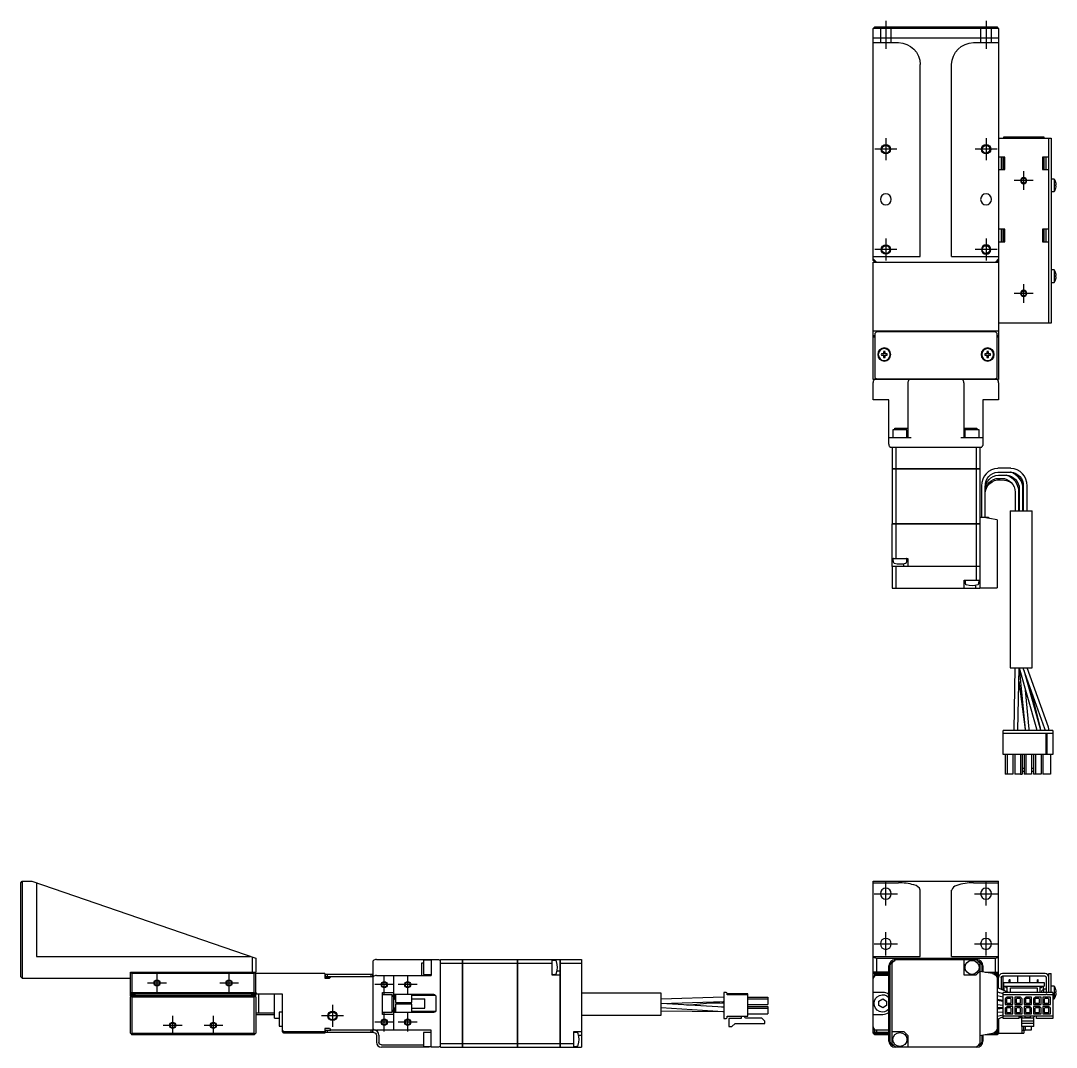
# Model space of a CAD drawing. Extents: x 0 to 695, y -8 to 604.
# Drawn here: x 0 to 330.5, y 276.5 to 604 of the extents above; entities that cross this region are included whole.
import ezdxf

# ---------------------------------------------------------------- set-up
doc = ezdxf.new("R2010")
doc.units = 0
doc.header["$LTSCALE"] = 0.5
doc.linetypes.add('CENTER', pattern=[50.8, 31.75, -6.35, 6.35, -6.35])
doc.linetypes.add('DASHED', pattern=[19.05, 12.7, -6.35])
for name, color, linetype in [('MSM_CENTER', 1, 'CENTER'), ('MSM_CONTINUOUS', 7, 'CONTINUOUS'), ('MSM_DASHED', 4, 'DASHED'), ('MSM_NARROW', 5, 'CONTINUOUS')]:
    doc.layers.add(name, color=color, linetype=linetype)

msp = doc.modelspace()

# ---------------------------------------------------------------- linework, layer by layer
at = {"layer": 'MSM_CENTER'}
for p, q in [((276.07, 603.99), (276.07, 594.99)), ((308.07, 603.99), (308.07, 594.99)), ((276.07, 566.49), (276.07, 559.49)), ((308.07, 566.49), (308.07, 559.49)), ((279.57, 562.99), (272.57, 562.99)), ((311.57, 562.99), (304.57, 562.99)), ((320.07, 549.99), (320.07, 555.99)), ((323.07, 552.99), (317.07, 552.99)), ((276.07, 534.49), (276.07, 527.49)), ((308.07, 534.49), (308.07, 527.49)), ((279.57, 530.99), (272.57, 530.99)), ((311.57, 530.99), (304.57, 530.99)), ((320.07, 513.99), (320.07, 519.99)), ((323.07, 516.99), (317.07, 516.99)), ((276.07, 321.74), (276.07, 329.24)), ((308.07, 321.74), (308.07, 329.24)), ((272.32, 325.49), (279.82, 325.49)), ((304.32, 325.49), (311.82, 325.49)), ((276.07, 305.74), (276.07, 313.24)), ((308.07, 305.74), (308.07, 313.24)), ((272.32, 309.49), (279.82, 309.49)), ((304.32, 309.49), (311.82, 309.49)), ((43.5, 293.99), (43.5, 299.99)), ((66.5, 293.99), (66.5, 299.99)), ((116, 293.49), (116, 299.49)), ((123.5, 293.49), (123.5, 299.49)), ((46.5, 296.99), (40.5, 296.99)), ((69.5, 296.99), (63.5, 296.99)), ((119, 296.49), (113, 296.49)), ((126.5, 296.49), (120.5, 296.49)), ((99.5, 289.99), (99.5, 282.99)), ((48.5, 280.49), (48.5, 286.49)), ((61.5, 280.49), (61.5, 286.49)), ((103, 286.49), (96, 286.49)), ((119, 284.49), (113, 284.49)), ((116, 281.49), (116, 287.49)), ((126.5, 284.49), (120.5, 284.49)), ((123.5, 281.49), (123.5, 287.49)), ((51.5, 283.49), (45.5, 283.49)), ((64.5, 283.49), (58.5, 283.49))]:
    msp.add_line(p, q, dxfattribs=at)
at = {"layer": 'MSM_CONTINUOUS'}
for p, q in [((272.57, 601.99), (272.07, 601.49)), ((272.07, 527.49), (272.07, 601.49)), ((312.07, 601.49), (272.07, 601.49)), ((272.57, 601.99), (311.57, 601.99)), ((312.07, 601.49), (311.57, 601.99)), ((312.07, 601.49), (312.07, 489.49)), ((272.07, 598.49), (312.07, 598.49)), ((272.07, 596.99), (280.07, 596.99)), ((304.07, 596.99), (312.07, 596.99)), ((287.07, 528.78), (287.07, 589.99)), ((297.07, 528.78), (297.07, 589.99)), ((312.07, 566.49), (328.87, 566.49)), ((313.57, 566.79), (313.57, 566.49)), ((326.57, 566.79), (313.57, 566.79)), ((326.57, 566.49), (326.57, 566.79)), ((328.07, 507.49), (328.07, 566.49)), ((328.87, 566.49), (328.87, 507.49)), ((314.07, 560.49), (312.07, 560.49)), ((312.87, 560.49), (312.87, 559.54)), ((312.87, 559.54), (312.87, 557.43)), ((313.37, 560.49), (313.37, 556.49)), ((313.57, 560.49), (313.57, 556.49)), ((314.07, 556.49), (314.07, 560.49)), ((326.07, 560.49), (326.07, 556.49)), ((328.07, 560.49), (326.07, 560.49)), ((326.57, 556.49), (326.57, 560.49)), ((327.27, 556.49), (327.27, 560.49)), ((312.07, 556.49), (314.07, 556.49)), ((312.87, 557.43), (312.87, 556.49)), ((326.07, 556.49), (328.07, 556.49)), ((329.77, 553.49), (328.87, 553.49)), ((329.77, 553.49), (329.77, 549.49)), ((330.34, 552.37), (330.35, 552.37)), ((328.87, 549.49), (329.77, 549.49)), ((330.34, 551.67), (330.46, 551.67)), ((330.34, 551.31), (330.34, 551.67)), ((330.46, 551.31), (330.34, 551.31)), ((330.35, 550.6), (330.34, 550.6)), ((314.07, 537.49), (312.07, 537.49)), ((312.87, 537.49), (312.87, 536.54)), ((312.87, 536.54), (312.87, 534.43)), ((313.37, 537.49), (313.37, 533.49)), ((313.57, 537.49), (313.57, 533.49)), ((314.07, 533.49), (314.07, 537.49)), ((328.07, 537.49), (326.07, 537.49)), ((326.07, 537.49), (326.07, 533.49)), ((326.57, 533.49), (326.57, 537.49)), ((327.27, 533.49), (327.27, 537.49)), ((312.07, 533.49), (314.07, 533.49)), ((312.87, 534.43), (312.87, 533.49)), ((326.07, 533.49), (328.07, 533.49)), ((272.07, 528.78), (287.07, 528.78)), ((297.07, 528.78), (312.07, 528.78)), ((272.07, 527.99), (273.07, 526.99)), ((272.32, 527.24), (272.07, 527.49)), ((272.07, 526.99), (312.07, 526.99)), ((272.07, 489.49), (272.07, 526.99)), ((272.32, 527.24), (272.57, 527.49)), ((272.57, 526.99), (272.32, 527.24)), ((311.07, 526.99), (312.07, 527.99)), ((311.57, 527.49), (311.82, 527.24)), ((311.82, 527.24), (311.57, 526.99)), ((312.07, 527.49), (311.82, 527.24)), ((329.77, 524.49), (328.87, 524.49)), ((329.77, 524.49), (329.77, 520.49)), ((330.34, 523.37), (330.35, 523.37)), ((330.34, 522.67), (330.46, 522.67)), ((330.34, 522.31), (330.34, 522.67)), ((330.46, 522.31), (330.34, 522.31)), ((328.87, 520.49), (329.77, 520.49)), ((330.35, 521.6), (330.34, 521.6)), ((328.87, 507.49), (312.07, 507.49)), ((312.07, 504.99), (272.07, 504.99)), ((272.57, 503.49), (272.07, 503.49)), ((272.57, 502.99), (272.07, 502.99)), ((273.07, 504.69), (272.57, 504.19)), ((272.57, 504.19), (272.57, 490.19)), ((311.07, 504.69), (273.07, 504.69)), ((277.57, 504.69), (277.57, 504.99)), ((278.32, 504.99), (278.32, 504.69)), ((283.82, 504.69), (283.82, 504.99)), ((287.27, 504.99), (287.07, 504.79)), ((297.07, 504.79), (287.07, 504.79)), ((287.07, 504.79), (287.07, 504.69)), ((297.07, 504.79), (296.87, 504.99)), ((297.07, 504.69), (297.07, 504.79)), ((300.32, 504.99), (300.32, 504.69)), ((305.82, 504.69), (305.82, 504.99)), ((306.57, 504.99), (306.57, 504.69)), ((311.57, 504.19), (311.07, 504.69)), ((311.57, 490.19), (311.57, 504.19)), ((312.07, 503.49), (311.57, 503.49)), ((312.07, 502.99), (311.57, 502.99)), ((275.33, 497.73), (274.65, 497.73)), ((274.65, 497.25), (275.33, 497.25)), ((275.33, 498.4), (275.33, 497.73)), ((275.33, 497.25), (275.33, 496.57)), ((275.81, 497.73), (275.81, 498.4)), ((276.49, 497.73), (275.81, 497.73)), ((275.81, 496.57), (275.81, 497.25)), ((275.81, 497.25), (276.49, 497.25)), ((308.33, 497.73), (307.65, 497.73)), ((307.65, 497.25), (308.33, 497.25)), ((308.33, 498.4), (308.33, 497.73)), ((308.33, 497.25), (308.33, 496.57)), ((308.81, 497.73), (308.81, 498.4)), ((309.49, 497.73), (308.81, 497.73)), ((308.81, 497.25), (309.49, 497.25)), ((308.81, 496.57), (308.81, 497.25)), ((312.07, 489.49), (272.07, 489.49)), ((272.57, 490.19), (273.07, 489.69)), ((273.07, 489.69), (311.07, 489.69)), ((277.57, 489.69), (277.57, 489.49)), ((282.07, 489.69), (282.07, 489.49)), ((283.07, 489.69), (283.07, 489.49)), ((284.57, 489.69), (284.57, 489.49)), ((299.57, 489.49), (299.57, 489.69)), ((301.07, 489.69), (301.07, 489.49)), ((302.07, 489.49), (302.07, 489.69)), ((306.57, 489.49), (306.57, 489.69)), ((311.07, 489.69), (311.57, 490.19)), ((272.07, 482.99), (272.07, 488.49)), ((283.17, 470.99), (283.17, 488.49)), ((300.97, 488.49), (300.97, 470.99)), ((312.07, 488.49), (312.07, 482.99)), ((277.07, 482.99), (272.07, 482.99)), ((277.07, 468.99), (277.07, 482.99)), ((307.07, 482.99), (307.07, 468.99)), ((312.07, 482.99), (307.07, 482.99)), ((282.82, 473.49), (278.32, 473.49)), ((278.32, 473.49), (278.32, 470.99)), ((278.99, 473.49), (278.99, 473.99)), ((278.99, 473.99), (283.17, 473.99)), ((282.82, 470.99), (282.82, 473.49)), ((300.97, 473.99), (305.15, 473.99)), ((305.82, 473.49), (301.32, 473.49)), ((301.32, 473.49), (301.32, 470.99)), ((305.15, 473.99), (305.15, 473.49)), ((305.82, 470.99), (305.82, 473.49)), ((277.07, 470.99), (284.17, 470.99)), ((299.97, 470.99), (307.07, 470.99)), ((277.46, 467.99), (306.69, 467.99)), ((278.07, 467.99), (278.07, 461)), ((279.23, 467.99), (279.23, 461)), ((304.92, 467.99), (304.92, 461)), ((306.07, 467.99), (306.07, 461)), ((278.07, 461), (306.07, 461)), ((278.07, 460.99), (278.07, 443.5)), ((306.07, 460.99), (278.07, 460.99)), ((278.08, 460.99), (278.08, 461)), ((279.23, 460.99), (279.23, 443.5)), ((279.24, 460.99), (279.24, 461)), ((304.91, 460.99), (304.91, 461)), ((304.92, 460.99), (304.92, 443.5)), ((306.06, 460.99), (306.06, 461)), ((306.07, 460.99), (306.07, 422.99)), ((315.92, 461.19), (311.83, 461.19)), ((311.83, 459.99), (315.92, 459.99)), ((315.92, 459.97), (315.88, 459.99)), ((311.98, 458.99), (314.46, 458.99)), ((312.13, 457.99), (313.01, 457.99)), ((312.59, 457.51), (313.97, 457.39)), ((306.62, 455.59), (306.62, 445.59)), ((307.82, 445.59), (307.82, 455.59)), ((317.32, 453.59), (317.32, 447.59)), ((318.47, 455.3), (318.46, 455.32)), ((318.46, 455.32), (318.47, 455.3)), ((318.52, 454.59), (318.47, 455.3)), ((318.47, 455.3), (318.62, 454.09)), ((318.52, 447.59), (318.52, 454.59)), ((318.62, 454.59), (318.62, 447.59)), ((319.82, 447.59), (319.82, 454.59)), ((319.92, 455.59), (319.92, 447.59)), ((321.12, 447.59), (321.12, 455.59)), ((315.72, 447.59), (322.72, 447.59)), ((315.72, 447.59), (315.72, 397.59)), ((322.72, 397.59), (322.72, 447.59)), ((278.07, 443.5), (306.07, 443.5)), ((306.07, 443.49), (278.07, 443.49)), ((278.07, 429.89), (278.07, 443.49)), ((278.08, 443.49), (278.08, 443.5)), ((279.23, 443.49), (279.23, 432.39)), ((279.24, 443.49), (279.24, 443.5)), ((304.91, 443.49), (304.91, 443.5)), ((304.92, 443.49), (304.92, 429.89)), ((306.06, 443.49), (306.06, 443.5)), ((306.07, 445.59), (308.87, 445.59)), ((311.57, 444.72), (306.67, 445.59)), ((308.87, 445.59), (308.87, 445.2)), ((311.57, 444.72), (311.57, 423.09)), ((278.07, 432.39), (283.07, 432.39)), ((306.07, 429.89), (278.07, 429.89)), ((278.07, 429.88), (278.07, 422.99)), ((306.07, 429.88), (278.07, 429.88)), ((278.08, 429.89), (278.08, 429.88)), ((278.34, 432.17), (278.41, 431.4)), ((279.23, 429.88), (279.23, 422.99)), ((279.24, 429.89), (279.24, 429.88)), ((281.82, 429.89), (281.82, 430.82)), ((282.74, 431.4), (282.8, 432.17)), ((283.07, 432.39), (283.07, 429.89)), ((304.91, 429.89), (304.91, 429.88)), ((304.92, 429.88), (304.92, 425.49)), ((306.06, 429.89), (306.06, 429.88)), ((301.07, 425.49), (306.07, 425.49)), ((301.07, 422.99), (301.07, 425.49)), ((301.34, 425.28), (301.41, 424.51)), ((304.82, 422.99), (304.82, 423.93)), ((305.74, 424.51), (305.8, 425.28)), ((306.07, 423.09), (311.57, 423.09)), ((278.07, 422.99), (306.07, 422.99)), ((315.72, 397.59), (322.72, 397.59)), ((317.27, 397.59), (316.88, 377.69)), ((318.18, 377.67), (318.57, 397.59)), ((318.57, 397.5), (324.11, 378.08)), ((318.58, 397.46), (320.54, 377.86)), ((319.83, 397.59), (326.72, 378.18)), ((325.36, 378.44), (320.17, 396.65)), ((327.95, 378.62), (321.21, 397.59)), ((318.49, 393.28), (320.54, 377.83)), ((321.84, 377.99), (320.6, 390.4)), ((325.4, 378.35), (322.29, 390.66)), ((329.32, 377.59), (313.47, 377.59)), ((313.47, 369.94), (313.47, 377.59)), ((316.88, 377.69), (316.87, 377.59)), ((318.17, 377.59), (318.18, 377.74)), ((318.17, 377.59), (318.18, 377.67)), ((320.54, 377.86), (320.56, 377.59)), ((321.87, 377.59), (321.84, 377.99)), ((324.11, 378.08), (324.22, 377.59)), ((325.53, 377.59), (325.36, 378.44)), ((325.54, 377.59), (325.4, 378.35)), ((326.72, 378.19), (326.89, 377.59)), ((326.72, 378.18), (326.89, 377.59)), ((328.21, 377.59), (327.95, 378.62)), ((329.32, 377.59), (329.32, 369.94)), ((329.32, 376.57), (313.47, 376.57)), ((327.24, 369.94), (327.24, 376.57)), ((327.54, 369.94), (327.54, 376.57)), ((329.32, 369.94), (313.47, 369.94)), ((314.19, 369.94), (314.19, 363.59)), ((314.79, 369.94), (314.79, 363.59)), ((316.59, 369.94), (316.59, 363.59)), ((317.19, 369.94), (317.19, 363.59)), ((318.99, 369.94), (318.99, 363.59)), ((319.59, 369.94), (319.59, 363.59)), ((320.19, 369.94), (320.19, 363.59)), ((320.79, 369.94), (320.79, 363.59)), ((322.59, 369.94), (322.59, 363.59)), ((323.19, 369.94), (323.19, 363.59)), ((323.79, 369.94), (323.79, 363.59)), ((325.59, 369.94), (325.59, 363.59)), ((326.19, 369.94), (326.19, 363.59)), ((328.59, 369.94), (328.59, 363.59)), ((314.79, 363.59), (314.19, 363.59)), ((316.59, 363.59), (314.79, 363.59)), ((318.99, 363.59), (317.19, 363.59)), ((318.99, 363.59), (319.59, 363.59)), ((320.19, 365.48), (319.59, 365.48)), ((320.19, 364.48), (319.59, 364.48)), ((320.79, 363.59), (320.19, 363.59)), ((322.59, 363.59), (320.79, 363.59)), ((323.19, 365.48), (322.59, 365.48)), ((323.19, 364.48), (322.59, 364.48)), ((323.79, 363.59), (323.19, 363.59)), ((325.59, 363.59), (323.79, 363.59)), ((328.59, 363.59), (326.19, 363.59)), ((0, 328.99), (0.5, 329.49)), ((0, 298.99), (0, 328.99)), ((0.5, 329.49), (0.5, 298.49)), ((0.5, 329.49), (3.5, 329.49)), ((3.5, 329.49), (75, 304.87)), ((5, 328.98), (5, 305.49)), ((272.07, 280.99), (272.07, 329.49)), ((272.07, 329.49), (312.07, 329.49)), ((272.07, 328.98), (280.07, 328.98)), ((304.07, 328.98), (312.07, 328.98)), ((312.07, 295.38), (312.07, 329.49)), ((287.07, 305.49), (287.07, 326.57)), ((297.07, 305.49), (297.07, 326.57)), ((5, 305.49), (73.2, 305.49)), ((74, 300.49), (74, 305.22)), ((75, 304.87), (75, 300.49)), ((112.5, 299.01), (112.5, 304.11)), ((113.5, 304.49), (133, 304.49)), ((128.5, 304.24), (128.5, 299.74)), ((131, 304.24), (128.5, 304.24)), ((131, 304.49), (131, 299.39)), ((134, 304.49), (140.99, 304.49)), ((134, 276.49), (134, 304.49)), ((140.99, 276.49), (140.99, 304.49)), ((141, 304.48), (140.99, 304.48)), ((141, 304.49), (158.49, 304.49)), ((141, 304.49), (141, 276.49)), ((158.49, 276.49), (158.49, 304.49)), ((158.5, 304.48), (158.49, 304.48)), ((158.5, 304.49), (172.1, 304.49)), ((158.5, 304.49), (158.5, 276.49)), ((169.6, 299.49), (169.6, 304.49)), ((170.59, 304.16), (169.82, 304.22)), ((172.1, 276.49), (172.1, 304.49)), ((172.1, 304.48), (172.11, 304.48)), ((172.11, 304.49), (179, 304.49)), ((172.11, 304.49), (172.11, 276.49)), ((179, 304.49), (179, 276.49)), ((272.07, 305.49), (287.07, 305.49)), ((272.07, 305.22), (273.07, 304.87)), ((273.07, 304.87), (273.07, 300.49)), ((273.07, 304.87), (311.07, 304.87)), ((279.07, 304.49), (305.07, 304.49)), ((297.07, 305.49), (312.07, 305.49)), ((301.07, 299.49), (301.07, 304.49)), ((311.07, 304.87), (312.07, 305.22)), ((311.07, 300.49), (311.07, 304.87)), ((128, 303.44), (128.5, 303.44)), ((128, 299.39), (128, 303.44)), ((134, 303.34), (140.99, 303.34)), ((141, 303.33), (140.99, 303.33)), ((141, 303.34), (158.49, 303.34)), ((158.5, 303.33), (158.49, 303.33)), ((158.5, 303.34), (169.6, 303.34)), ((172.1, 300.74), (171.17, 300.74)), ((172.1, 303.33), (172.11, 303.33)), ((172.11, 303.34), (179, 303.34)), ((277.07, 278.49), (277.07, 302.49)), ((277.46, 278.49), (277.46, 302.49)), ((278.07, 277.65), (278.07, 303.34)), ((306.07, 303.34), (306.07, 277.65)), ((306.07, 300.79), (310.09, 300.09)), ((306.69, 302.49), (306.69, 300.68)), ((307.07, 302.49), (307.07, 300.62)), ((0, 298.99), (0.5, 298.49)), ((0.5, 298.49), (35, 298.49)), ((35, 292.79), (35, 300.49)), ((35, 300.49), (75, 300.49)), ((35.25, 300.24), (35, 299.99)), ((35.5, 300.49), (35.25, 300.24)), ((35.5, 299.99), (35.25, 300.24)), ((74.5, 299.99), (35.5, 299.99)), ((35.5, 299.99), (35.5, 293.99)), ((74.75, 300.24), (74.5, 300.49)), ((74.75, 300.24), (74.5, 299.99)), ((74.5, 293.99), (74.5, 299.99)), ((75, 299.99), (74.75, 300.24)), ((97, 299.99), (75, 299.99)), ((75, 292.79), (75, 299.99)), ((97, 299.99), (97, 298.49)), ((98.75, 298.74), (97, 298.74)), ((97, 298.49), (98.5, 298.49)), ((97.3, 298.99), (97.3, 299.79)), ((97.3, 299.79), (112.3, 299.79)), ((112.5, 298.99), (97.3, 298.99)), ((97.8, 299.79), (97.8, 298.99)), ((99, 298.99), (98.5, 298.49)), ((111.8, 298.99), (111.8, 299.79)), ((112.3, 299.79), (112.3, 298.99)), ((112.5, 281.99), (112.5, 298.99)), ((113.5, 299.39), (131, 299.39)), ((119, 299.39), (119, 293.36)), ((128.5, 299.74), (131, 299.74)), ((172.1, 299.49), (169.6, 299.49)), ((169.82, 299.76), (170.59, 299.83)), ((277.07, 300.49), (272.07, 300.49)), ((272.32, 300.24), (272.07, 299.99)), ((277.07, 299.99), (272.07, 299.99)), ((272.27, 298.99), (272.07, 298.99)), ((272.32, 300.24), (272.57, 300.49)), ((272.57, 299.99), (272.32, 300.24)), ((272.57, 299.26), (272.57, 299.79)), ((272.57, 299.79), (277.07, 299.79)), ((273.07, 299.79), (273.07, 299.39)), ((277.07, 299.39), (273.07, 299.39)), ((304.82, 299.49), (301.07, 299.49)), ((307.78, 300.49), (312.07, 300.49)), ((312.07, 299.99), (310.42, 299.99)), ((310.8, 299.79), (311.57, 299.79)), ((311.07, 299.56), (311.07, 299.79)), ((311.57, 300.49), (311.82, 300.24)), ((311.82, 300.24), (311.57, 299.99)), ((311.57, 299.79), (311.57, 299.26)), ((311.57, 298.31), (311.57, 282.67)), ((312.07, 299.99), (311.82, 300.24)), ((312.07, 298.99), (311.87, 298.99)), ((312.87, 298.79), (312.87, 295.04)), ((313.37, 298.99), (312.93, 298.99)), ((326.87, 299.99), (313.27, 299.99)), ((326.87, 299.19), (313.27, 299.19)), ((313.37, 298.99), (313.37, 294.99)), ((315.45, 297.19), (315.45, 297.99)), ((315.7, 297.99), (315.45, 297.99)), ((315.7, 297.19), (315.7, 297.99)), ((318.07, 299.19), (318.07, 297.19)), ((322.07, 297.19), (322.07, 299.19)), ((324.7, 297.99), (324.45, 297.99)), ((324.45, 297.19), (324.45, 297.99)), ((324.7, 297.19), (324.7, 297.99)), ((327.27, 298.79), (327.27, 293.96)), ((328.07, 299.99), (328.87, 299.99)), ((328.07, 293.96), (328.07, 299.99)), ((328.87, 293.96), (328.87, 299.99)), ((311.57, 295.6), (315.42, 293.96)), ((311.57, 294.23), (313.47, 293.62)), ((311.59, 294.29), (312.21, 294.02)), ((313, 294.99), (313.37, 294.99)), ((313.57, 297.19), (313.57, 295.99)), ((313.57, 297.19), (326.57, 297.19)), ((313.57, 295.99), (326.57, 295.99)), ((313.82, 294.64), (313.82, 295.99)), ((314.37, 295.99), (314.37, 295.44)), ((314.82, 295.44), (314.37, 295.44)), ((314.82, 294.22), (314.82, 295.99)), ((315.82, 295.49), (324.32, 295.49)), ((315.82, 293.96), (315.82, 295.49)), ((324.32, 295.49), (324.32, 293.96)), ((325.32, 293.96), (325.32, 295.99)), ((325.78, 295.44), (325.32, 295.44)), ((325.78, 295.99), (325.78, 295.44)), ((326.17, 294.79), (325.87, 294.49)), ((325.87, 293.96), (325.87, 294.49)), ((326.37, 294.99), (326.17, 294.79)), ((326.32, 295.99), (326.32, 294.94)), ((326.37, 294.99), (326.37, 293.96)), ((327.27, 294.99), (326.37, 294.99)), ((326.57, 297.19), (326.57, 295.99)), ((329.77, 295.99), (328.87, 295.99)), ((329.77, 295.99), (329.77, 291.99)), ((330.34, 294.88), (330.35, 294.88)), ((330.34, 293.81), (330.34, 294.17)), ((330.34, 294.17), (330.46, 294.17)), ((35, 293.49), (35.5, 293.99)), ((83.5, 293.49), (35, 293.49)), ((35, 293.29), (36.4, 293.29)), ((35.1, 292.69), (35, 292.79)), ((35.25, 292.74), (35, 292.49)), ((35, 280.99), (35, 292.49)), ((35.1, 292.59), (35.1, 292.79)), ((35.5, 292.99), (35.25, 292.74)), ((35.5, 292.49), (35.25, 292.74)), ((36.1, 293.09), (35.4, 293.09)), ((35.5, 293.99), (74.5, 293.99)), ((35.5, 292.99), (74.5, 292.99)), ((74.5, 292.49), (35.5, 292.49)), ((35.5, 292.49), (35.5, 280.99)), ((36.4, 293.29), (36.4, 292.99)), ((75, 293.29), (73.6, 293.29)), ((73.6, 293.29), (73.6, 292.99)), ((74.6, 293.09), (73.9, 293.09)), ((74.5, 293.99), (75, 293.49)), ((75, 292.49), (74.5, 292.99)), ((74.75, 292.74), (74.5, 292.49)), ((74.5, 280.99), (74.5, 292.49)), ((74.9, 292.79), (74.9, 292.59)), ((75, 292.79), (74.9, 292.69)), ((75.5, 293.49), (75, 293.99)), ((75, 292.49), (75, 280.99)), ((76, 287.49), (76, 293.49)), ((81, 285.74), (81, 293.49)), ((83.5, 281.49), (83.5, 293.49)), ((115.5, 293.99), (119, 293.99)), ((115.5, 286.99), (115.5, 293.99)), ((118.5, 293.24), (115.5, 293.24)), ((118.5, 287.74), (118.5, 293.24)), ((119, 293.36), (119.09, 293.36)), ((119.01, 293.34), (119.09, 293.36)), ((119.1, 287.62), (119.1, 293.37)), ((119.3, 292.99), (119.1, 292.79)), ((119.1, 291.63), (119.3, 291.99)), ((119.3, 293.39), (131.7, 293.39)), ((119.3, 292.99), (119.3, 291.99)), ((119.6, 292.99), (119.3, 292.99)), ((119.3, 291.99), (119.6, 291.99)), ((119.6, 293.39), (119.6, 290.74)), ((124.8, 290.74), (124.8, 293.39)), ((132.39, 292.99), (124.8, 292.99)), ((124.8, 291.99), (129, 291.99)), ((129, 288.99), (129, 291.99)), ((132.5, 292.59), (132.5, 288.39)), ((204.4, 293.73), (179, 293.73)), ((204.4, 286.73), (204.4, 293.73)), ((224.28, 292.44), (204.4, 291.79)), ((204.4, 290.49), (224.33, 291.14)), ((212.55, 289.98), (224.12, 291.11)), ((224.12, 291.11), (224.4, 291.13)), ((224.4, 292.44), (224.28, 292.44)), ((224.33, 291.14), (224.4, 291.14)), ((224.4, 293.96), (224.4, 285.68)), ((225.12, 293.96), (224.4, 293.96)), ((225.42, 293.25), (225.42, 293.66)), ((232.05, 293.5), (225.42, 293.5)), ((232.05, 293.25), (225.42, 293.25)), ((232.05, 286.39), (232.05, 293.5)), ((232.05, 292.52), (238.4, 292.52)), ((232.05, 291.92), (238.4, 291.92)), ((238.4, 292.52), (238.4, 290.12)), ((275.07, 293.99), (272.07, 293.99)), ((273.82, 291.21), (275.07, 291.94)), ((273.82, 289.77), (273.82, 291.21)), ((275.07, 291.94), (276.32, 291.21)), ((276.32, 291.21), (276.32, 289.77)), ((311.57, 292.97), (313.47, 292.61)), ((313.47, 291.38), (311.57, 291.75)), ((313.47, 291.09), (311.57, 291.37)), ((312.07, 294.07), (312.07, 294.08)), ((312.07, 291.65), (312.07, 291.3)), ((329.32, 293.96), (313.47, 293.96)), ((313.47, 285.68), (313.47, 293.96)), ((327.24, 293.25), (313.47, 293.25)), ((314.79, 292.52), (314.19, 291.92)), ((314.19, 291.92), (314.19, 290.12)), ((314.86, 292.07), (314.61, 291.82)), ((314.61, 291.82), (314.61, 290.57)), ((316.59, 292.52), (314.79, 292.52)), ((315.83, 292.07), (314.86, 292.07)), ((316.08, 291.82), (315.83, 292.07)), ((316.08, 290.57), (316.08, 291.82)), ((316.59, 290.12), (316.59, 292.52)), ((317.19, 292.52), (317.19, 290.12)), ((318.99, 292.52), (317.19, 292.52)), ((317.86, 292.07), (317.61, 291.82)), ((317.61, 291.82), (317.61, 290.57)), ((318.83, 292.07), (317.86, 292.07)), ((319.08, 291.82), (318.83, 292.07)), ((318.99, 292.52), (319.59, 291.92)), ((319.08, 290.57), (319.08, 291.82)), ((319.59, 290.12), (319.59, 291.92)), ((320.79, 292.52), (320.19, 291.92)), ((320.19, 291.92), (320.19, 290.12)), ((320.86, 292.07), (320.61, 291.82)), ((320.61, 291.82), (320.61, 290.57)), ((322.59, 292.52), (320.79, 292.52)), ((321.83, 292.07), (320.86, 292.07)), ((322.08, 291.82), (321.83, 292.07)), ((322.08, 290.57), (322.08, 291.82)), ((322.59, 290.12), (322.59, 292.52)), ((323.79, 292.52), (323.19, 291.92)), ((323.19, 291.92), (323.19, 290.12)), ((323.86, 292.07), (323.61, 291.82)), ((323.61, 291.82), (323.61, 290.57)), ((325.59, 292.52), (323.79, 292.52)), ((324.83, 292.07), (323.86, 292.07)), ((325.08, 291.82), (324.83, 292.07)), ((325.08, 290.57), (325.08, 291.82)), ((325.59, 290.12), (325.59, 292.52)), ((326.19, 292.52), (326.19, 290.12)), ((328.59, 292.52), (326.19, 292.52)), ((326.86, 292.07), (326.61, 291.82)), ((326.61, 291.82), (326.61, 290.57)), ((327.83, 292.07), (326.86, 292.07)), ((327.24, 293.25), (327.24, 293.35)), ((327.54, 293.35), (327.54, 293.25)), ((329.32, 293.25), (327.54, 293.25)), ((328.08, 291.82), (327.83, 292.07)), ((328.08, 290.57), (328.08, 291.82)), ((328.59, 290.12), (328.59, 292.52)), ((329.32, 293.96), (329.32, 285.68)), ((329.32, 291.99), (329.77, 291.99)), ((330.46, 293.81), (330.34, 293.81)), ((330.35, 293.1), (330.34, 293.11)), ((82.5, 287.74), (82.5, 283.24)), ((83.5, 287.74), (82.5, 287.74)), ((115.5, 287.74), (118.5, 287.74)), ((119, 287.62), (119, 281.99)), ((119, 287.62), (119.09, 287.62)), ((119.09, 287.62), (119.01, 287.65)), ((119.3, 288.99), (119.1, 289.36)), ((119.1, 288.19), (119.3, 287.99)), ((119.3, 288.99), (119.3, 287.99)), ((119.3, 288.99), (119.6, 288.99)), ((119.3, 287.99), (119.6, 287.99)), ((131.7, 287.59), (119.3, 287.59)), ((119.6, 290.74), (124.8, 290.74)), ((119.6, 290.24), (119.6, 287.59)), ((124.8, 290.24), (119.6, 290.24)), ((124.8, 287.59), (124.8, 290.24)), ((124.8, 288.99), (129, 288.99)), ((124.8, 287.99), (132.39, 287.99)), ((204.4, 289.19), (224.2, 287.95)), ((204.4, 288.1), (224.07, 287.94)), ((224.28, 289.25), (204.42, 290.49)), ((218.88, 290.6), (223.73, 290.64)), ((224.4, 289.25), (223.62, 289.29)), ((223.73, 290.64), (224.4, 290.64)), ((224.07, 287.94), (224.4, 287.94)), ((224.2, 287.95), (224.4, 287.94)), ((224.4, 289.24), (224.28, 289.25)), ((232.05, 290.12), (238.4, 290.12)), ((232.05, 289.52), (238.4, 289.52)), ((232.05, 288.92), (238.4, 288.92)), ((238.4, 289.52), (238.4, 287.12)), ((275.07, 289.05), (273.82, 289.77)), ((276.32, 289.77), (275.07, 289.05)), ((311.57, 290.16), (313.47, 289.88)), ((313.47, 289.12), (311.57, 289.08)), ((311.57, 288.76), (313.47, 288.92)), ((313.47, 287.72), (311.57, 287.56)), ((312.07, 289.09), (312.07, 288.8)), ((314.19, 290.12), (316.59, 290.12)), ((314.19, 288.92), (314.79, 289.52)), ((314.19, 288.92), (314.19, 287.12)), ((314.61, 290.57), (316.08, 290.57)), ((314.86, 289.07), (314.61, 288.82)), ((314.61, 288.82), (314.61, 287.57)), ((314.61, 287.57), (316.08, 287.57)), ((316.59, 289.52), (314.79, 289.52)), ((315.83, 289.07), (314.86, 289.07)), ((316.08, 288.82), (315.83, 289.07)), ((316.08, 287.57), (316.08, 288.82)), ((316.59, 287.12), (316.59, 289.52)), ((317.19, 290.12), (319.59, 290.12)), ((317.19, 289.52), (317.19, 287.12)), ((318.99, 289.52), (317.19, 289.52)), ((317.61, 290.57), (319.08, 290.57)), ((317.86, 289.07), (317.61, 288.82)), ((317.61, 288.82), (317.61, 287.57)), ((317.61, 287.57), (319.08, 287.57)), ((318.83, 289.07), (317.86, 289.07)), ((319.08, 288.82), (318.83, 289.07)), ((319.59, 288.92), (318.99, 289.52)), ((319.08, 287.57), (319.08, 288.82)), ((319.59, 287.12), (319.59, 288.92)), ((320.19, 290.12), (322.59, 290.12)), ((321.99, 289.52), (320.19, 289.52)), ((320.19, 289.52), (320.19, 287.12)), ((320.61, 290.57), (322.08, 290.57)), ((320.86, 289.07), (320.61, 288.82)), ((320.61, 288.82), (320.61, 287.57)), ((320.61, 287.57), (322.08, 287.57)), ((321.83, 289.07), (320.86, 289.07)), ((322.08, 288.82), (321.83, 289.07)), ((322.59, 288.92), (321.99, 289.52)), ((322.08, 287.57), (322.08, 288.82)), ((322.59, 287.12), (322.59, 288.92)), ((323.19, 290.12), (325.59, 290.12)), ((324.99, 289.52), (323.19, 289.52)), ((323.19, 289.52), (323.19, 287.12)), ((323.61, 290.57), (325.08, 290.57)), ((323.86, 289.07), (323.61, 288.82)), ((323.61, 288.82), (323.61, 287.57)), ((323.61, 287.57), (325.08, 287.57)), ((324.83, 289.07), (323.86, 289.07)), ((325.08, 288.82), (324.83, 289.07)), ((325.59, 288.92), (324.99, 289.52)), ((325.08, 287.57), (325.08, 288.82)), ((325.59, 287.12), (325.59, 288.92)), ((326.19, 290.12), (328.59, 290.12)), ((326.19, 289.52), (326.19, 287.12)), ((327.99, 289.52), (326.19, 289.52)), ((326.61, 290.57), (328.08, 290.57)), ((326.86, 289.07), (326.61, 288.82)), ((326.61, 288.82), (326.61, 287.57)), ((326.61, 287.57), (328.08, 287.57)), ((327.83, 289.07), (326.86, 289.07)), ((328.08, 288.82), (327.83, 289.07)), ((328.59, 288.92), (327.99, 289.52)), ((328.08, 287.57), (328.08, 288.82)), ((328.59, 287.12), (328.59, 288.92)), ((75, 287.49), (81, 287.49)), ((75, 286.99), (81, 286.99)), ((81, 285.74), (82.5, 285.74)), ((119, 286.99), (115.5, 286.99)), ((179, 286.73), (204.4, 286.73)), ((224.4, 285.68), (225.12, 285.68)), ((225.42, 286.39), (232.05, 286.39)), ((225.42, 285.98), (225.42, 286.39)), ((229.8, 285.64), (225.95, 285.64)), ((225.95, 285.64), (225.95, 283.11)), ((229.95, 286.39), (229.95, 285.79)), ((231.1, 286.11), (231.1, 286.39)), ((236.51, 285.83), (231.38, 285.83)), ((232.05, 287.12), (238.4, 287.12)), ((237.51, 284.83), (236.51, 285.83)), ((237.51, 284.13), (237.51, 284.83)), ((272.07, 286.99), (275.07, 286.99)), ((313.47, 286.74), (311.57, 286.33)), ((313.47, 286.2), (311.57, 285.39)), ((312.07, 285.6), (312.07, 280.99)), ((313.47, 285.99), (313, 285.99)), ((329.32, 286.39), (313.47, 286.39)), ((318.66, 285.68), (313.47, 285.68)), ((314.19, 287.12), (316.59, 287.12)), ((317.19, 287.12), (319.59, 287.12)), ((318.66, 285.68), (318.66, 286.39)), ((319.46, 285.99), (318.66, 285.99)), ((319.07, 285.99), (319.46, 285.6)), ((319.46, 283.11), (319.46, 286.14)), ((323.32, 285.83), (319.46, 285.83)), ((323.32, 284.83), (319.46, 284.83)), ((320.19, 287.12), (322.59, 287.12)), ((320.57, 285.83), (320.57, 286.39)), ((320.57, 285.99), (320.57, 285.83)), ((320.57, 285.99), (320.57, 285.99)), ((322.22, 285.89), (320.57, 285.89)), ((322.22, 285.83), (322.22, 286.39)), ((323.19, 287.12), (325.59, 287.12)), ((323.32, 283.11), (323.32, 286.14)), ((324.12, 285.68), (324.12, 286.39)), ((329.32, 285.68), (324.12, 285.68)), ((326.19, 287.12), (328.59, 287.12)), ((35, 280.99), (35.25, 280.74)), ((35.25, 280.74), (35.5, 280.99)), ((35.5, 280.99), (74.5, 280.99)), ((74.5, 280.99), (74.75, 280.74)), ((74.75, 280.74), (75, 280.99)), ((82.5, 283.24), (83.5, 283.24)), ((83.5, 281.8), (84.11, 281.49)), ((84, 280.99), (83.5, 281.49)), ((97, 280.99), (84, 280.99)), ((84.11, 281.49), (97, 281.49)), ((84.11, 281.49), (84.61, 280.99)), ((98.5, 282.49), (97, 282.49)), ((97, 282.49), (97, 280.99)), ((97.3, 281.19), (97.3, 281.99)), ((97.3, 281.99), (99, 281.99)), ((112.7, 281.19), (97.3, 281.19)), ((97.8, 281.99), (97.8, 281.19)), ((98.5, 282.49), (99, 281.99)), ((112.7, 281.99), (99, 281.99)), ((111.8, 281.19), (111.8, 281.99)), ((112.3, 281.99), (112.3, 281.19)), ((131, 281.99), (113.5, 281.99)), ((128.5, 281.24), (128.5, 276.74)), ((131, 281.24), (128.5, 281.24)), ((131, 276.49), (131, 281.99)), ((176.5, 281.49), (179, 281.49)), ((176.5, 276.49), (176.5, 281.49)), ((177.48, 281.16), (176.71, 281.22)), ((225.95, 283.11), (226.95, 283.11)), ((226.95, 283.11), (227.97, 284.13)), ((227.97, 284.13), (237.51, 284.13)), ((273.07, 281.99), (272.07, 281.99)), ((272.07, 281.49), (272.57, 280.99)), ((272.07, 280.99), (272.32, 280.74)), ((272.32, 280.74), (272.57, 280.99)), ((272.57, 281.19), (272.57, 281.99)), ((277.07, 281.19), (272.57, 281.19)), ((272.57, 280.99), (277.07, 280.99)), ((273.07, 281.99), (273.07, 281.19)), ((277.07, 281.99), (273.07, 281.99)), ((278.07, 281.49), (281.82, 281.49)), ((310.09, 280.9), (306.07, 280.19)), ((310.42, 280.99), (311.57, 280.99)), ((311.57, 281.19), (310.8, 281.19)), ((311.07, 281.19), (311.07, 281.43)), ((312.07, 281.99), (311.44, 281.99)), ((311.57, 281.99), (311.57, 281.19)), ((311.57, 280.99), (312.07, 281.49)), ((311.57, 280.99), (311.82, 280.74)), ((311.82, 280.74), (312.07, 280.99)), ((312.07, 280.99), (320.07, 280.99)), ((323.32, 284.13), (319.46, 284.13)), ((323.32, 283.11), (319.46, 283.11)), ((319.57, 280.99), (319.57, 283.11)), ((319.57, 281.99), (320.57, 281.99)), ((320.07, 281.99), (320.07, 283.11)), ((320.07, 281.99), (320.07, 280.99)), ((320.57, 283.11), (320.57, 281.99)), ((320.57, 282.09), (322.57, 282.09)), ((322.57, 282.09), (322.57, 283.11)), ((35.25, 280.74), (35.5, 280.49)), ((74.5, 280.49), (35.5, 280.49)), ((74.5, 280.49), (74.75, 280.74)), ((113.5, 280.39), (113.5, 278.09)), ((114.3, 280.39), (114.3, 278.09)), ((134, 277.65), (140.99, 277.65)), ((141, 277.65), (140.99, 277.65)), ((141, 277.65), (158.49, 277.65)), ((158.5, 277.65), (158.49, 277.65)), ((158.5, 277.65), (172.1, 277.65)), ((172.1, 277.65), (172.11, 277.65)), ((172.11, 277.65), (176.5, 277.65)), ((179, 280.24), (178.06, 280.24)), ((272.57, 280.49), (272.32, 280.74)), ((277.07, 280.49), (272.57, 280.49)), ((283.07, 280.24), (283.07, 276.49)), ((306.69, 280.3), (306.69, 278.49)), ((307.07, 280.37), (307.07, 278.49)), ((311.57, 280.49), (307.78, 280.49)), ((311.82, 280.74), (311.57, 280.49)), ((115.1, 277.29), (128.5, 277.29)), ((130.3, 276.49), (115.1, 276.49)), ((128.5, 276.74), (131, 276.74)), ((129.8, 276.49), (129.8, 276.74)), ((130.3, 276.74), (130.3, 276.49)), ((133, 276.49), (131, 276.49)), ((134, 276.49), (140.99, 276.49)), ((141, 276.5), (140.99, 276.5)), ((141, 276.49), (158.49, 276.49)), ((158.5, 276.5), (158.49, 276.5)), ((158.5, 276.49), (172.1, 276.49)), ((172.1, 276.5), (172.11, 276.5)), ((172.11, 276.49), (179, 276.49)), ((176.71, 276.76), (177.48, 276.83)), ((305.07, 276.49), (279.07, 276.49))]:
    msp.add_line(p, q, dxfattribs=at)
for centre, radius in [((276.07, 562.99), 1.23), ((308.07, 562.99), 1.23), ((320.07, 552.99), 0.783), ((276.07, 530.99), 1.23), ((308.07, 530.99), 1.23), ((320.07, 516.99), 0.783), ((303.57, 301.99), 2.23), ((43.5, 296.99), 0.783), ((66.5, 296.99), 0.783), ((116, 296.49), 0.783), ((123.5, 296.49), 0.783), ((99.5, 286.49), 1.23), ((48.5, 283.49), 0.783), ((61.5, 283.49), 0.783), ((116, 284.49), 0.783), ((123.5, 284.49), 0.783), ((280.57, 278.99), 2.23)]:
    msp.add_circle(centre, radius, dxfattribs=at)
at = {"layer": 'MSM_CONTINUOUS', "extrusion": (0, 0, -1)}
for centre, radius in [((-276.07, 546.99), 1.75), ((-308.07, 546.99), 1.75), ((-275.57, 497.49), 2.1), ((-275.57, 497.49), 1.9), ((-308.57, 497.49), 2.1), ((-308.57, 497.49), 1.9), ((-276.07, 325.49), 1.75), ((-308.07, 325.49), 1.75), ((-276.07, 309.49), 1.75), ((-308.07, 309.49), 1.75)]:
    msp.add_circle(centre, radius, dxfattribs=at)
for centre, radius, start, end in [((-280.07, 589.99), 7, 90, 180), ((-304.07, 589.99), 7, 0, 90), ((-273.57, 488.49), 1.5, 0, 41.8103), ((-284.67, 488.49), 1.5, 0, 41.8103), ((-278.57, 468.99), 1.5, 318.1897, 0), ((-305.57, 468.99), 1.5, 180, 221.8103), ((-312.04, 455.77), 4.22, 357.4296, 87.1458), ((-315.71, 455.77), 4.22, 92.931, 182.4936), ((-314.48, 454.69), 5.45, 113.9954, 178.8909), ((-312.11, 454.7), 4.29, 358.4433, 88.358), ((-312.18, 453.63), 4.36, 359.4143, 89.4108), ((-312.21, 453.14), 4.39, 359.8692, 94.9179), ((-312.97, 453.63), 4.36, 90.6063, 180.5686), ((-313.59, 453.03), 4.37, 95.0458, 127.0419), ((-314.34, 454.7), 4.29, 91.6879, 181.5108), ((-133, 302.99), 1.5, 90, 131.8103), ((-279.07, 302.49), 1.62, 0, 80.2833), ((-292.07, 290.49), 19, 42.5364, 47.4636), ((-292.07, 290.49), 19, 132.5364, 137.4626), ((-305.07, 302.49), 1.62, 99.7264, 180), ((-292.03, 313.54), 19, 222.3336, 227.6664), ((-309.77, 298.31), 1.8, 100, 180), ((-313.27, 298.79), 0.4, 0, 90), ((-326.87, 298.79), 0.4, 90, 180), ((-119.3, 292.59), 0.8, 74.8734, 90), ((-131.7, 292.59), 0.8, 90, 180), ((-275.07, 290.49), 2.75, 223.3418, 136.6582), ((-309.07, 290.49), 2.75, 155.38, 161.7789), ((-327.39, 293.35), 0.15, 0, 180), ((-119.3, 288.39), 0.8, 270, 285.1266), ((-131.7, 288.39), 0.8, 180, 270), ((-229.8, 285.79), 0.15, 180, 270), ((-231.38, 286.11), 0.28, 270, 0), ((-319.21, 286.14), 0.25, 90, 180), ((-323.57, 286.14), 0.25, 0, 90), ((-112.7, 280.39), 0.8, 90, 180), ((-269.03, 267.45), 19, 132.3336, 137.6664), ((-309.77, 282.67), 1.8, 180, 260), ((-115.1, 278.09), 0.8, 270, 0), ((-279.07, 278.49), 1.62, 279.7266, 0), ((-292.07, 290.49), 19, 312.5374, 317.4636), ((-292.07, 290.49), 19, 222.5374, 227.4626), ((-305.07, 278.49), 1.62, 180, 260.2637), ((-133, 277.99), 1.5, 228.1897, 270)]:
    msp.add_arc(centre, radius, start, end, dxfattribs=at)
at = {"layer": 'MSM_CONTINUOUS'}
for centre, radius, start, end in [((327.27, 551.49), 3.2, 16.1225, 38.6822), ((327.27, 551.49), 3.19, 3.2297, 16.1067), ((327.27, 551.49), 3.2, 321.3178, 343.8775), ((327.27, 551.49), 3.19, 343.8933, 356.7703), ((327.27, 522.49), 3.2, 16.1225, 38.6822), ((327.27, 522.49), 3.19, 3.2297, 16.1067), ((327.27, 522.49), 3.19, 343.8933, 356.7703), ((327.27, 522.49), 3.2, 321.3178, 343.8775), ((275.57, 497.49), 0.95, 165.3667, 194.6333), ((275.57, 497.49), 0.365, 138.8496, 221.1504), ((275.57, 497.49), 0.95, 75.3667, 104.6333), ((275.57, 497.49), 0.365, 48.8496, 131.1504), ((275.57, 497.49), 0.365, 228.8496, 311.1504), ((275.57, 497.49), 0.95, 255.3667, 284.6333), ((275.57, 497.49), 0.365, 318.8496, 41.1504), ((275.57, 497.49), 0.95, 345.3667, 14.6333), ((308.57, 497.49), 0.95, 165.3667, 194.6333), ((308.57, 497.49), 0.365, 138.8496, 221.1504), ((308.57, 497.49), 0.95, 75.3667, 104.6333), ((308.57, 497.49), 0.365, 48.8496, 131.1504), ((308.57, 497.49), 0.365, 228.8496, 311.1504), ((308.57, 497.49), 0.95, 255.3667, 284.6333), ((308.57, 497.49), 0.365, 318.8496, 41.1504), ((308.57, 497.49), 0.95, 345.3667, 14.6333), ((299.47, 488.49), 1.5, 0, 41.8103), ((310.57, 488.49), 1.5, 0, 41.8103), ((312.03, 455.78), 5.41, 92.1863, 182.0343), ((315.72, 455.78), 5.41, 357.9067, 87.8727), ((314.26, 454.66), 5.57, 359.2277, 72.6191), ((312.94, 453.61), 5.59, 359.7079, 74.0346), ((278.54, 432.19), 0.2, 90, 185), ((278.91, 431.44), 0.5, 185, 252.3708), ((280.57, 436.69), 6, 252.3708, 287.6292), ((282.24, 431.44), 0.5, 287.6292, 355), ((282.61, 432.19), 0.2, 355, 90), ((301.54, 425.3), 0.2, 108.1949, 185), ((301.91, 424.55), 0.5, 185, 252.3708), ((303.57, 429.8), 6, 252.3708, 287.6292), ((305.24, 424.55), 0.5, 287.6292, 355), ((305.61, 425.3), 0.2, 355, 71.8051), ((280.33, 313.07), 15.91, 72.8443, 90.9215), ((284.72, 325.82), 2.47, 17.5413, 82.9865), ((299.12, 326.01), 2.12, 101.6902, 164.9034), ((303.74, 314.26), 14.72, 88.6843, 110.0556), ((113.5, 302.99), 1.5, 90, 131.8103), ((169.8, 304.02), 0.2, 85, 180), ((170.54, 303.66), 0.5, 17.6292, 85), ((279.07, 302.49), 2, 90, 180), ((305.07, 302.49), 2, 0, 90), ((165.3, 301.99), 6, 342.3708, 17.6292), ((113.5, 297.89), 1.5, 90, 131.8103), ((169.8, 299.96), 0.2, 180, 275), ((170.54, 300.33), 0.5, 275, 342.3708), ((273.07, 298.39), 1, 90, 180), ((311.07, 298.39), 1, 0, 81.4849), ((313.27, 298.79), 1.2, 90, 180), ((326.87, 298.79), 1.2, 0, 90), ((327.27, 293.99), 3.2, 16.1225, 38.6822), ((327.27, 293.99), 3.19, 3.2297, 16.1067), ((35.4, 292.79), 0.3, 90, 180), ((36.1, 292.79), 0.3, 41.8103, 90), ((73.9, 292.79), 0.3, 90, 138.1897), ((74.6, 292.79), 0.3, 0, 90), ((119.3, 292.59), 0.801, 111.0842, 179.9342), ((225.12, 293.66), 0.3, 360, 90), ((275.07, 290.49), 3.5, 55.1501, 90), ((327.27, 293.99), 3.2, 321.3178, 343.8775), ((327.27, 293.99), 3.19, 343.8933, 356.7703), ((119.3, 288.39), 0.802, 180.0987, 248.3566), ((275.07, 290.49), 3.5, 270, 304.8499), ((225.12, 285.98), 0.3, 270, 360), ((113.5, 283.49), 1.5, 228.1897, 270), ((112.7, 280.39), 1.6, 0, 90), ((176.69, 281.02), 0.2, 85, 161.8051), ((177.43, 280.66), 0.5, 17.6292, 85), ((273.07, 282.99), 1, 180, 270), ((311.07, 282.99), 1, 293.447, 0), ((115.1, 278.09), 1.6, 180, 270), ((172.19, 278.99), 6, 342.3708, 17.6292), ((279.07, 278.49), 2, 180, 270), ((305.07, 278.49), 2, 270, 0), ((176.69, 276.96), 0.2, 198.1949, 275), ((177.43, 277.33), 0.5, 275, 342.3708)]:
    msp.add_arc(centre, radius, start, end, dxfattribs=at)
at = {"layer": 'MSM_DASHED'}
for p, q in [((274.32, 601.99), (274.32, 596.99)), ((277.82, 596.99), (277.82, 601.99)), ((306.32, 601.99), (306.32, 596.99)), ((309.82, 596.99), (309.82, 601.99))]:
    msp.add_line(p, q, dxfattribs=at)
at = {"layer": 'MSM_NARROW'}
for centre, radius in [((276.07, 562.99), 1.5), ((308.07, 562.99), 1.5), ((276.07, 530.99), 1.5), ((43.5, 296.99), 1), ((66.5, 296.99), 1), ((116, 296.49), 1), ((123.5, 296.49), 1), ((99.5, 286.49), 1.5), ((48.5, 283.49), 1), ((61.5, 283.49), 1), ((116, 284.49), 1), ((123.5, 284.49), 1)]:
    msp.add_circle(centre, radius, dxfattribs=at)
at = {"layer": 'MSM_NARROW', "extrusion": (0, 0, -1)}
for centre, radius in [((-320.07, 552.99), 1), ((-308.07, 530.99), 1.5), ((-320.07, 516.99), 1)]:
    msp.add_circle(centre, radius, dxfattribs=at)

doc.saveas('drawing.dxf')
